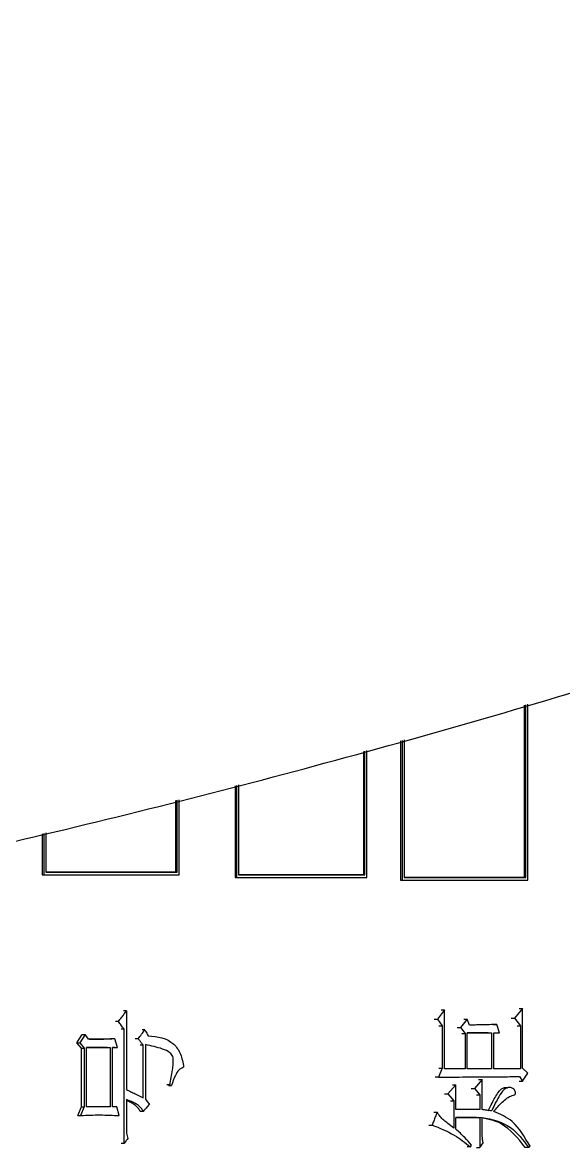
# Model space of a CAD drawing. Header units: millimetres. Extents: x 1953 to 4389, y 564 to 2287.
# Drawn here: x 2977.74 to 2987.63, y 829.41 to 850 of the extents above; entities that cross this region are included whole.
import ezdxf

# ---------------------------------------------------------------- set-up
doc = ezdxf.new("R2010")
doc.units = ezdxf.units.MM

msp = doc.modelspace()

# ---------------------------------------------------------------- linework, layer by layer
at = {"color": 7, "linetype": 'Continuous', "lineweight": 25}
for p, q in [((2986.914, 837.506), (2986.914, 834.352)), ((2986.946, 834.352), (2986.946, 837.515)), ((2986.981, 834.302), (2986.981, 837.525)), ((2984.652, 836.853), (2984.652, 834.302)), ((2984.682, 836.862), (2984.682, 834.302)), ((2984.718, 836.872), (2984.718, 834.352)), ((2983.973, 836.657), (2983.973, 834.402)), ((2984.003, 834.402), (2984.003, 836.666)), ((2984.039, 834.352), (2984.039, 836.677)), ((2981.628, 836.031), (2981.628, 834.352)), ((2981.656, 836.038), (2981.656, 834.352)), ((2981.693, 836.047), (2981.693, 834.402)), ((2980.539, 835.76), (2980.539, 834.452)), ((2980.566, 834.452), (2980.566, 835.767)), ((2980.604, 834.402), (2980.604, 835.777)), ((2978.103, 835.155), (2978.103, 834.402)), ((2978.129, 835.161), (2978.129, 834.402)), ((2978.168, 835.171), (2978.168, 834.452)), ((2980.539, 834.452), (2980.566, 834.452)), ((2978.103, 834.402), (2978.542, 834.402)), ((2978.103, 834.402), (2978.129, 834.402)), ((2978.744, 834.402), (2980.576, 834.402)), ((2980.576, 834.402), (2980.604, 834.402)), ((2981.628, 834.352), (2984.01, 834.352)), ((2981.628, 834.352), (2981.656, 834.352)), ((2983.973, 834.402), (2984.003, 834.402)), ((2984.01, 834.352), (2984.039, 834.352)), ((2984.652, 834.302), (2986.95, 834.302)), ((2984.652, 834.302), (2984.682, 834.302)), ((2986.914, 834.352), (2986.946, 834.352)), ((2986.95, 834.302), (2986.981, 834.302)), ((2986.884, 831.955), (2986.74, 831.781)), ((2986.822, 831.955), (2986.884, 831.955)), ((2986.884, 830.862), (2986.884, 831.955)), ((2979.642, 831.911), (2979.588, 831.911)), ((2979.642, 831.911), (2979.642, 830.473)), ((2985.271, 831.76), (2985.332, 831.76)), ((2985.456, 831.933), (2985.332, 831.76)), ((2985.332, 831.76), (2985.417, 831.641)), ((2985.395, 831.933), (2985.456, 831.933)), ((2985.456, 830.851), (2985.456, 831.933)), ((2985.873, 831.76), (2985.75, 831.608)), ((2985.812, 831.76), (2985.873, 831.76)), ((2985.912, 831.652), (2985.873, 831.76)), ((2986.677, 831.781), (2986.74, 831.781)), ((2986.74, 831.781), (2986.846, 831.641)), ((2979.493, 831.717), (2979.44, 831.717)), ((2979.6, 831.576), (2979.547, 831.576)), ((2979.601, 829.488), (2979.6, 831.576)), ((2979.98, 831.565), (2979.926, 831.565)), ((2985.356, 831.641), (2985.417, 831.641)), ((2985.417, 831.641), (2985.417, 830.862)), ((2985.689, 831.608), (2985.75, 831.608)), ((2985.75, 831.608), (2985.835, 831.5)), ((2986.349, 831.662), (2986.411, 831.662)), ((2986.465, 831.511), (2986.411, 831.662)), ((2986.784, 831.641), (2986.846, 831.641)), ((2986.846, 831.641), (2986.846, 830.851)), ((2978.734, 831.327), (2978.834, 831.479)), ((2978.887, 831.479), (2978.786, 831.327)), ((2978.834, 831.479), (2978.887, 831.479)), ((2978.945, 831.392), (2978.887, 831.479)), ((2979.427, 831.403), (2979.373, 831.403)), ((2979.476, 831.241), (2979.427, 831.403)), ((2979.857, 831.403), (2979.803, 831.403)), ((2985.773, 831.5), (2985.835, 831.5)), ((2985.835, 831.5), (2985.835, 830.851)), ((2985.873, 830.851), (2985.873, 831.511)), ((2985.873, 831.511), (2986.319, 831.511)), ((2986.257, 831.511), (2985.873, 831.511)), ((2986.257, 831.511), (2986.319, 831.511)), ((2986.319, 831.511), (2986.319, 830.851)), ((2986.357, 831.511), (2986.465, 831.511)), ((2986.357, 830.851), (2986.357, 831.511)), ((2986.403, 831.511), (2986.465, 831.511)), ((2978.734, 831.327), (2978.786, 831.327)), ((2978.817, 831.23), (2978.734, 831.327)), ((2978.786, 831.327), (2978.87, 831.23)), ((2978.817, 831.23), (2978.87, 831.23)), ((2978.817, 830.159), (2978.817, 831.23)), ((2978.87, 831.23), (2978.87, 830.159)), ((2978.911, 830.159), (2978.911, 831.241)), ((2978.911, 831.241), (2979.344, 831.241)), ((2979.291, 831.241), (2978.911, 831.241)), ((2979.291, 831.241), (2979.344, 831.241)), ((2979.344, 831.241), (2979.344, 830.159)), ((2979.385, 830.159), (2979.385, 831.241)), ((2979.385, 831.241), (2979.476, 831.241)), ((2979.423, 831.241), (2979.385, 831.241)), ((2979.423, 831.241), (2979.476, 831.241)), ((2979.947, 831.284), (2979.894, 831.284)), ((2979.947, 830.321), (2979.947, 831.284)), ((2979.989, 831.295), (2979.989, 830.299)), ((2985.417, 830.862), (2985.347, 830.7)), ((2985.835, 830.851), (2985.456, 830.851)), ((2986.319, 830.851), (2985.873, 830.851)), ((2986.846, 830.851), (2986.357, 830.851)), ((2986.983, 830.775), (2986.884, 830.862)), ((2986.884, 830.624), (2986.983, 830.775)), ((2980.433, 830.559), (2980.378, 830.559)), ((2980.411, 830.548), (2980.466, 830.548)), ((2980.433, 830.559), (2980.466, 830.548)), ((2985.347, 830.7), (2985.286, 830.7)), ((2985.665, 830.559), (2985.518, 830.397)), ((2985.604, 830.559), (2985.665, 830.559)), ((2985.665, 830.105), (2985.665, 830.559)), ((2986.143, 830.656), (2986.004, 830.494)), ((2986.081, 830.656), (2986.143, 830.656)), ((2986.143, 830.105), (2986.143, 830.656)), ((2986.607, 830.505), (2986.544, 830.505)), ((2986.822, 830.624), (2986.884, 830.624)), ((2986.831, 830.711), (2986.884, 830.624)), ((2985.457, 830.397), (2985.518, 830.397)), ((2985.518, 830.397), (2985.626, 830.267)), ((2985.943, 830.494), (2986.004, 830.494)), ((2986.004, 830.494), (2986.104, 830.375)), ((2986.043, 830.375), (2986.104, 830.375)), ((2986.104, 830.375), (2986.104, 830.105)), ((2978.751, 829.997), (2978.817, 830.159)), ((2978.87, 830.159), (2978.803, 829.997)), ((2978.817, 830.159), (2978.87, 830.159)), ((2979.344, 830.159), (2978.911, 830.159)), ((2979.468, 830.159), (2979.385, 830.159)), ((2979.509, 829.997), (2979.468, 830.159)), ((2979.642, 830.289), (2979.642, 829.672)), ((2985.565, 830.267), (2985.626, 830.267)), ((2985.626, 830.267), (2985.626, 829.769)), ((2986.104, 830.105), (2985.665, 830.105)), ((2978.751, 829.997), (2978.803, 829.997)), ((2979.456, 829.997), (2979.509, 829.997)), ((2979.947, 830.072), (2979.893, 830.072)), ((2985.263, 830.062), (2985.324, 830.062)), ((2985.665, 829.964), (2986.104, 829.964)), ((2985.665, 829.748), (2985.665, 829.964)), ((2986.042, 829.964), (2985.665, 829.964)), ((2986.043, 829.964), (2986.104, 829.964)), ((2986.104, 829.964), (2986.104, 829.412)), ((2986.143, 829.715), (2986.143, 829.964)), ((2985.17, 829.823), (2985.23, 829.823)), ((2979.601, 829.488), (2979.547, 829.488)), ((2979.642, 829.672), (2979.667, 829.575)), ((2986.104, 829.412), (2986.166, 829.499)), ((2985.935, 829.423), (2985.95, 829.456)), ((2986.998, 829.412), (2987.021, 829.434))]:
    msp.add_line(p, q, dxfattribs=at)
at = {"color": 7, "linetype": 'Continuous', "lineweight": 25, "flags": 128}
for points in [[(2985.356, 830.862), (2985.371, 830.862), (2985.387, 830.862), (2985.417, 830.862)], [(2985.935, 829.423), (2985.911, 829.423), (2985.892, 829.423), (2985.873, 829.423)], [(2986.043, 829.412), (2986.058, 829.412), (2986.073, 829.412), (2986.104, 829.412)], [(2986.998, 829.412), (2986.975, 829.412), (2986.955, 829.412), (2986.935, 829.412)]]:
    msp.add_lwpolyline(points, dxfattribs=at)
at = {"color": 7, "linetype": 'Continuous', "lineweight": 25}
for points, knots in [([(2938.32, 830.528), (2940.88, 830.553), (2944.46, 830.588), (2949.73, 830.867), (2954.194, 831.202), (2959.51, 831.768), (2965.079, 832.541), (2970.892, 833.551), (2976.864, 834.807), (2982.94, 836.318), (2989.078, 838.088), (2995.243, 840.123), (3001.406, 842.422), (3007.543, 844.987), (3013.631, 847.818), (3019.651, 850.911), (3025.584, 854.266), (3031.413, 857.878), (3037.123, 861.744), (3042.698, 865.858), (3048.125, 870.215), (3053.391, 874.809), (3058.482, 879.634), (3063.387, 884.682), (3068.094, 889.944), (3072.592, 895.414), (3076.87, 901.083), (3080.919, 906.94), (3084.729, 912.977), (3088.29, 919.182), (3091.595, 925.547), (3094.636, 932.06), (3097.405, 938.709), (3099.896, 945.483), (3102.101, 952.371), (3104.016, 959.36), (3105.634, 966.437), (3106.952, 973.591), (3107.965, 980.808), (3108.67, 988.075), (3109.062, 995.379), (3109.141, 1002.707), (3108.904, 1010.045), (3108.35, 1017.38), (3107.478, 1024.698), (3106.288, 1031.985), (3104.78, 1039.227), (3102.954, 1046.412), (3100.814, 1053.525), (3098.36, 1060.552), (3095.595, 1067.481), (3092.523, 1074.297), (3089.146, 1080.988), (3085.468, 1087.54), (3081.494, 1093.94), (3077.229, 1100.175), (3072.678, 1106.233), (3067.846, 1112.101), (3062.739, 1117.768), (3057.362, 1123.22), (3051.916, 1128.268), (3046.442, 1132.92), (3040.984, 1137.19), (3035.359, 1141.232), (3029.578, 1145.04), (3023.65, 1148.609), (3017.588, 1151.931), (3011.402, 1155.001), (3005.105, 1157.814), (2998.712, 1160.366), (2992.237, 1162.652), (2985.699, 1164.669), (2979.124, 1166.411), (2972.551, 1167.876), (2966.057, 1169.057), (2959.768, 1169.955), (2954.244, 1170.538), (2949.361, 1170.906), (2944.537, 1171.145), (2938.563, 1171.262), (2933.046, 1171.152), (2927.777, 1170.88), (2923.312, 1170.543), (2917.996, 1169.978), (2912.427, 1169.204), (2906.614, 1168.194), (2900.643, 1166.938), (2894.567, 1165.428), (2888.429, 1163.657), (2882.263, 1161.623), (2876.1, 1159.323), (2869.963, 1156.758), (2863.875, 1153.928), (2857.855, 1150.834), (2851.923, 1147.479), (2846.093, 1143.867), (2840.384, 1140.002), (2834.808, 1135.888), (2829.381, 1131.53), (2824.115, 1126.936), (2819.024, 1122.112), (2814.119, 1117.064), (2809.412, 1111.801), (2804.914, 1106.331), (2800.636, 1100.663), (2796.587, 1094.806), (2792.778, 1088.769), (2789.216, 1082.563), (2785.911, 1076.198), (2782.869, 1069.686), (2780.107, 1063.035), (2777.77, 1056.753), (2776.491, 1052.648), (2775.928, 1050.839)], [0, 0, 0, 0, 0.010207, 0.014274, 0.021037, 0.028056, 0.035587, 0.043451, 0.051578, 0.059911, 0.06841, 0.077044, 0.085791, 0.094634, 0.103558, 0.112554, 0.121612, 0.130726, 0.13989, 0.149098, 0.158347, 0.167633, 0.176954, 0.186306, 0.195688, 0.205098, 0.214535, 0.223996, 0.233481, 0.242989, 0.252518, 0.262068, 0.271639, 0.281229, 0.290838, 0.300466, 0.310113, 0.319778, 0.329461, 0.339162, 0.348881, 0.358618, 0.368373, 0.378146, 0.387938, 0.397748, 0.407578, 0.417427, 0.427296, 0.437185, 0.447097, 0.457031, 0.466988, 0.47697, 0.486979, 0.497016, 0.507082, 0.517181, 0.527315, 0.537488, 0.547704, 0.556915, 0.566123, 0.575327, 0.584526, 0.593719, 0.602905, 0.612082, 0.621247, 0.630396, 0.639524, 0.64862, 0.657668, 0.666638, 0.675463, 0.683979, 0.691963, 0.697606, 0.703501, 0.71122, 0.721427, 0.725494, 0.732257, 0.739276, 0.746807, 0.754671, 0.762798, 0.771131, 0.77963, 0.788264, 0.797011, 0.805853, 0.814778, 0.823774, 0.832832, 0.841946, 0.85111, 0.860318, 0.869567, 0.878853, 0.888174, 0.897526, 0.906908, 0.916318, 0.925755, 0.935216, 0.944701, 0.954208, 0.963738, 0.973288, 0.982858, 0.992449, 1, 1, 1, 1]), ([(2978.168, 834.452), (2978.417, 834.452), (2978.917, 834.452), (2979.717, 834.452), (2980.264, 834.452), (2980.566, 834.452)], [0, 0, 0, 0, 0.309667, 0.619333, 1, 1, 1, 1]), ([(2980.539, 834.452), (2980.341, 834.452), (2979.945, 834.452), (2979.157, 834.452), (2978.562, 834.452), (2978.168, 834.452)], [0, 0, 0, 0, 0.252756, 0.505512, 1, 1, 1, 1]), ([(2978.129, 834.402), (2978.379, 834.402), (2978.879, 834.402), (2979.705, 834.402), (2980.277, 834.402), (2980.604, 834.402)], [0, 0, 0, 0, 0.300085, 0.60017, 1, 1, 1, 1]), ([(2981.656, 834.352), (2981.897, 834.352), (2982.379, 834.352), (2983.174, 834.352), (2983.725, 834.352), (2984.039, 834.352)], [0, 0, 0, 0, 0.300085, 0.60017, 1, 1, 1, 1]), ([(2981.693, 834.402), (2981.934, 834.402), (2982.416, 834.402), (2983.187, 834.402), (2983.713, 834.402), (2984.003, 834.402)], [0, 0, 0, 0, 0.30968, 0.61936, 1, 1, 1, 1]), ([(2983.973, 834.402), (2983.783, 834.402), (2983.402, 834.402), (2982.645, 834.402), (2982.072, 834.402), (2981.693, 834.402)], [0, 0, 0, 0, 0.2531118, 0.5062236, 1, 1, 1, 1]), ([(2984.682, 834.302), (2984.915, 834.302), (2985.38, 834.302), (2986.148, 834.302), (2986.678, 834.302), (2986.981, 834.302)], [0, 0, 0, 0, 0.300085, 0.60017, 1, 1, 1, 1]), ([(2984.718, 834.352), (2984.951, 834.352), (2985.416, 834.352), (2986.159, 834.352), (2986.666, 834.352), (2986.946, 834.352)], [0, 0, 0, 0, 0.30968, 0.61936, 1, 1, 1, 1]), ([(2986.914, 834.352), (2986.731, 834.352), (2986.364, 834.352), (2985.635, 834.352), (2985.083, 834.352), (2984.718, 834.352)], [0, 0, 0, 0, 0.2534485, 0.506897, 1, 1, 1, 1]), ([(2979.493, 831.717), (2979.512, 831.741), (2979.546, 831.786), (2979.596, 831.851), (2979.627, 831.891), (2979.642, 831.911)], [0, 0, 0, 0, 0.384573, 0.692287, 1, 1, 1, 1]), ([(2979.6, 831.576), (2979.591, 831.588), (2979.572, 831.613), (2979.536, 831.66), (2979.51, 831.695), (2979.493, 831.717)], [0, 0, 0, 0, 0.266245, 0.532491, 1, 1, 1, 1]), ([(2979.857, 831.403), (2979.877, 831.43), (2979.919, 831.484), (2979.96, 831.538), (2979.98, 831.565)], [0, 0, 0, 0, 0.499999, 1, 1, 1, 1]), ([(2979.98, 831.565), (2979.988, 831.551), (2980.001, 831.526), (2980.02, 831.49), (2980.032, 831.468), (2980.038, 831.457)], [0, 0, 0, 0, 0.39043, 0.695215, 1, 1, 1, 1]), ([(2986.411, 831.662), (2986.35, 831.661), (2986.284, 831.66), (2986.215, 831.658), (2986.2, 831.658), (2986.184, 831.658), (2986.169, 831.657), (2986.154, 831.657), (2986.138, 831.657), (2986.119, 831.656), (2986.104, 831.656), (2986.088, 831.655), (2986.073, 831.655), (2986.057, 831.655), (2986.03, 831.654), (2985.983, 831.653), (2985.94, 831.652), (2985.912, 831.652)], [0, 0, 0, 0, 0.369844, 0.392959, 0.416074, 0.462305, 0.48542, 0.508535, 0.554765, 0.577881, 0.624111, 0.647226, 0.670342, 0.716572, 0.739687, 0.832148, 1, 1, 1, 1]), ([(2979.427, 831.403), (2979.423, 831.403), (2979.415, 831.402), (2979.403, 831.401), (2979.391, 831.401), (2979.379, 831.4), (2979.367, 831.4), (2979.355, 831.399), (2979.345, 831.398), (2979.335, 831.398), (2979.326, 831.397), (2979.314, 831.397), (2979.298, 831.396), (2979.282, 831.396), (2979.266, 831.395), (2979.254, 831.395), (2979.238, 831.394), (2979.222, 831.394), (2979.206, 831.393), (2979.195, 831.393), (2979.179, 831.393), (2979.163, 831.393), (2979.147, 831.392), (2979.131, 831.392), (2979.115, 831.392), (2979.099, 831.392), (2979.087, 831.392), (2979.075, 831.392), (2979.063, 831.392), (2979.053, 831.392), (2979.045, 831.392), (2979.037, 831.392), (2979.029, 831.392), (2979.021, 831.392), (2979.016, 831.392), (2979.01, 831.392), (2979.002, 831.392), (2978.994, 831.392), (2978.986, 831.392), (2978.978, 831.392), (2978.97, 831.392), (2978.962, 831.392), (2978.954, 831.392), (2978.948, 831.392), (2978.945, 831.392)], [0, 0, 0, 0, 0.024742, 0.049483, 0.074225, 0.098967, 0.123709, 0.14845, 0.173192, 0.185563, 0.210305, 0.235047, 0.259788, 0.309272, 0.334014, 0.358756, 0.383497, 0.432981, 0.457723, 0.482464, 0.507206, 0.55669, 0.581431, 0.606173, 0.655657, 0.680399, 0.70514, 0.729882, 0.754624, 0.779366, 0.791736, 0.804107, 0.828849, 0.84122, 0.853591, 0.865962, 0.878333, 0.903074, 0.915445, 0.927816, 0.952558, 0.964929, 0.9773, 1, 1, 1, 1]), ([(2978.962, 831.392), (2978.971, 831.392), (2979.044, 831.392), (2979.181, 831.393), (2979.309, 831.4), (2979.373, 831.403)], [0, 0, 0, 0, 0.061457, 0.530599, 1, 1, 1, 1]), ([(2979.947, 831.284), (2979.938, 831.296), (2979.918, 831.322), (2979.888, 831.362), (2979.867, 831.389), (2979.857, 831.403)], [0, 0, 0, 0, 0.314653, 0.657326, 1, 1, 1, 1]), ([(2980.038, 831.457), (2980.209, 831.439), (2980.449, 831.413), (2980.646, 831.124), (2980.673, 830.965), (2980.687, 830.884)], [0, 0, 0, 0, 0.544628, 0.767125, 1, 1, 1, 1]), ([(2980.433, 830.559), (2980.452, 830.649), (2980.475, 830.759), (2980.493, 830.901), (2980.499, 830.982), (2980.496, 831.062), (2980.47, 831.119), (2980.408, 831.174), (2980.247, 831.24), (2980.093, 831.273), (2979.989, 831.295)], [0, 0, 0, 0, 0.237785, 0.287938, 0.366632, 0.446055, 0.486951, 0.527634, 0.676721, 1, 1, 1, 1]), ([(2980.687, 830.884), (2980.656, 830.868), (2980.592, 830.836), (2980.521, 830.708), (2980.487, 830.609), (2980.466, 830.548)], [0, 0, 0, 0, 0.267599, 0.548584, 1, 1, 1, 1]), ([(2985.347, 830.7), (2985.431, 830.7), (2985.6, 830.702), (2985.851, 830.703), (2986.06, 830.705), (2986.268, 830.706), (2986.452, 830.707), (2986.654, 830.709), (2986.772, 830.71), (2986.831, 830.711)], [0, 0, 0, 0, 0.168661, 0.337321, 0.505982, 0.590312, 0.758972, 0.879486, 1, 1, 1, 1]), ([(2986.257, 830.083), (2986.28, 830.131), (2986.336, 830.25), (2986.412, 830.391), (2986.494, 830.486), (2986.552, 830.51), (2986.591, 830.514), (2986.611, 830.506), (2986.613, 830.505)], [0, 0, 0, 0, 0.254536, 0.632229, 0.777226, 0.880906, 0.984274, 1, 1, 1, 1]), ([(2986.357, 830.072), (2986.407, 830.131), (2986.508, 830.248), (2986.641, 830.353), (2986.727, 830.372), (2986.746, 830.384), (2986.753, 830.391), (2986.756, 830.4), (2986.757, 830.411), (2986.755, 830.428), (2986.744, 830.454), (2986.723, 830.482), (2986.688, 830.505), (2986.644, 830.513), (2986.591, 830.505), (2986.519, 830.453), (2986.43, 830.312), (2986.362, 830.177), (2986.322, 830.089), (2986.319, 830.083)], [0, 0, 0, 0, 0.1816274, 0.3648767, 0.405345, 0.4147082, 0.422096, 0.4282549, 0.4343873, 0.4449704, 0.4640389, 0.4945585, 0.5248763, 0.5682608, 0.613388, 0.6632908, 0.7870954, 0.9853916, 1, 1, 1, 1]), ([(2979.642, 830.473), (2979.668, 830.46), (2979.721, 830.434), (2979.822, 830.383), (2979.898, 830.346), (2979.947, 830.321)], [0, 0, 0, 0, 0.257226, 0.514452, 1, 1, 1, 1]), ([(2979.989, 830.299), (2979.998, 830.287), (2980.015, 830.265), (2980.04, 830.232), (2980.055, 830.212), (2980.063, 830.202)], [0, 0, 0, 0, 0.384577, 0.692287, 1, 1, 1, 1]), ([(2979.947, 830.072), (2979.936, 830.094), (2979.913, 830.137), (2979.858, 830.187), (2979.791, 830.227), (2979.718, 830.261), (2979.667, 830.279), (2979.642, 830.289)], [0, 0, 0, 0, 0.176065, 0.348002, 0.566634, 0.783694, 1, 1, 1, 1]), ([(2979.893, 830.072), (2979.882, 830.094), (2979.859, 830.137), (2979.804, 830.187), (2979.738, 830.226), (2979.682, 830.253), (2979.649, 830.266), (2979.642, 830.268)], [0, 0, 0, 0, 0.208214, 0.411477, 0.669881, 0.9264, 1, 1, 1, 1]), ([(2980.063, 830.202), (2980.052, 830.191), (2980.032, 830.167), (2979.993, 830.124), (2979.965, 830.092), (2979.947, 830.072)], [0, 0, 0, 0, 0.267463, 0.534927, 1, 1, 1, 1]), ([(2986.319, 830.083), (2986.29, 830.087), (2986.246, 830.092), (2986.187, 830.099), (2986.157, 830.103), (2986.143, 830.105)], [0, 0, 0, 0, 0.499999, 0.749999, 1, 1, 1, 1]), ([(2978.803, 829.997), (2978.863, 830), (2978.982, 830.006), (2979.217, 830.01), (2979.393, 830.002), (2979.509, 829.997)], [0, 0, 0, 0, 0.252085, 0.504198, 1, 1, 1, 1]), ([(2985.324, 830.062), (2985.312, 830.031), (2985.291, 829.977), (2985.259, 829.897), (2985.24, 829.848), (2985.231, 829.823)], [0, 0, 0, 0, 0.380374, 0.690187, 1, 1, 1, 1]), ([(2985.626, 829.769), (2985.589, 829.798), (2985.529, 829.844), (2985.445, 829.911), (2985.376, 829.976), (2985.341, 830.033), (2985.324, 830.062)], [0, 0, 0, 0, 0.336864, 0.555373, 0.775639, 1, 1, 1, 1]), ([(2986.935, 829.412), (2986.798, 829.582), (2986.557, 829.88), (2986.225, 829.939), (2986.081, 829.964)], [0, 0, 0, 0, 0.566016, 1, 1, 1, 1]), ([(2986.143, 829.964), (2986.327, 829.926), (2986.661, 829.857), (2986.894, 829.55), (2986.998, 829.412)], [0, 0, 0, 0, 0.551707, 1, 1, 1, 1]), ([(2987.021, 829.434), (2986.923, 829.605), (2986.751, 829.905), (2986.476, 830.022), (2986.357, 830.072)], [0, 0, 0, 0, 0.56753, 1, 1, 1, 1]), ([(2985.231, 829.823), (2985.369, 829.769), (2985.617, 829.671), (2985.837, 829.499), (2985.935, 829.423)], [0, 0, 0, 0, 0.556947, 1, 1, 1, 1]), ([(2985.95, 829.456), (2985.91, 829.503), (2985.844, 829.579), (2985.747, 829.673), (2985.692, 829.723), (2985.665, 829.748)], [0, 0, 0, 0, 0.450179, 0.7248935, 1, 1, 1, 1]), ([(2986.166, 829.499), (2986.158, 829.539), (2986.144, 829.61), (2986.143, 829.683), (2986.143, 829.715)], [0, 0, 0, 0, 0.558835, 1, 1, 1, 1]), ([(2979.667, 829.575), (2979.657, 829.562), (2979.641, 829.542), (2979.619, 829.513), (2979.607, 829.496), (2979.601, 829.488)], [0, 0, 0, 0, 0.42836, 0.71418, 1, 1, 1, 1])]:
    msp.add_open_spline(points, degree=3, knots=knots, dxfattribs=at)

doc.saveas('drawing.dxf')
